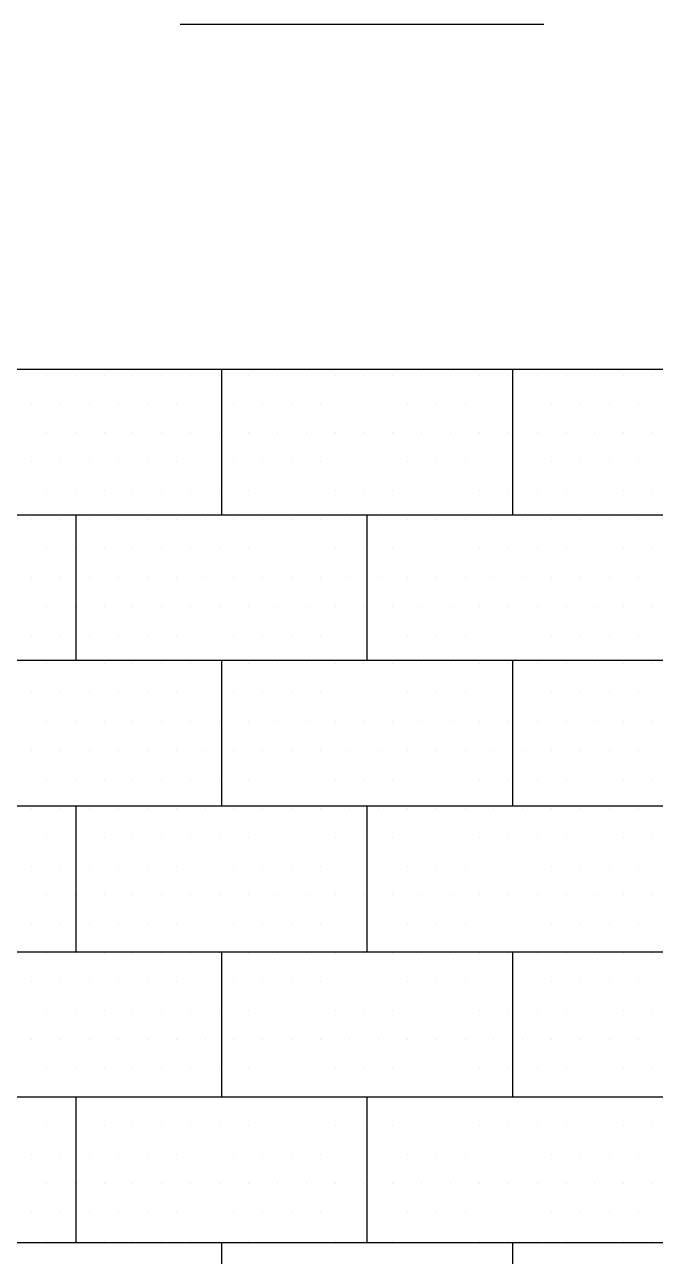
# Model space of a CAD drawing. Header units: metres. Extents: x 60.2 to 106, y 8.7 to 62.9.
# Drawn here: x 78.861 to 79.727, y 60.887 to 62.58 of the extents above; entities that cross this region are included whole.
import ezdxf

# ---------------------------------------------------------------- set-up
doc = ezdxf.new("R2010")
doc.units = ezdxf.units.M
doc.header["$LTSCALE"] = 5
doc.header["$MEASUREMENT"] = 0
doc.linetypes.add('DASHDOT', pattern=[1, 0.5, -0.25, 0, -0.25])
for name, color, linetype, lineweight in [('A-ELEV-MBE1', 7, 'Continuous', 25), ('A-ELEV-PATT', 8, 'Continuous', 18), ('A-WALL-FULL-EXTR', 7, 'Continuous', 35)]:
    doc.layers.add(name, color=color, linetype=linetype, lineweight=lineweight)

msp = doc.modelspace()

# ---------------------------------------------------------------- linework, layer by layer
at = {"layer": 'A-ELEV-MBE1', "linetype": 'DASHDOT', "ltscale": 0.2}
msp.add_line((82.8743, 62.5803), (72.9311, 62.5803), dxfattribs=at)
at = {"layer": 'A-ELEV-MBE1'}
for p, q in [((72.9311, 62.1066), (80.5969, 62.1066)), ((79.1311, 62.1066), (79.1311, 61.9066)), ((79.5311, 62.1066), (79.5311, 61.9066)), ((77.7311, 61.9066), (80.5981, 61.9066)), ((78.9311, 61.9066), (78.9311, 61.7066)), ((79.3311, 61.9066), (79.3311, 61.7066)), ((77.7311, 61.7066), (80.5981, 61.7066)), ((79.1311, 61.7066), (79.1311, 61.5066)), ((79.5311, 61.7066), (79.5311, 61.5066)), ((77.7311, 61.5066), (80.5981, 61.5066)), ((78.9311, 61.5066), (78.9311, 61.3066)), ((79.3311, 61.5066), (79.3311, 61.3066)), ((79.1311, 61.3066), (79.1311, 61.1066)), ((79.5311, 61.3066), (79.5311, 61.1066)), ((77.7311, 61.1066), (80.5981, 61.1066)), ((78.9311, 61.1066), (78.9311, 60.9066)), ((79.3311, 61.1066), (79.3311, 60.9066)), ((77.7311, 60.9066), (80.5969, 60.9066)), ((79.1311, 60.9066), (79.1311, 60.7066)), ((79.5311, 60.9066), (79.5311, 60.7066))]:
    msp.add_line(p, q, dxfattribs=at)
at = {"layer": 'A-ELEV-PATT', "linetype": 'Continuous'}
for p, q in [((78.8903, 62.0985), (78.8903, 62.0985)), ((78.93, 62.0985), (78.93, 62.0985)), ((78.9697, 62.0985), (78.9697, 62.0985)), ((79.0094, 62.0985), (79.0094, 62.0985)), ((79.0491, 62.0985), (79.0491, 62.0985)), ((79.0888, 62.0985), (79.0888, 62.0985)), ((79.1284, 62.0985), (79.1284, 62.0985)), ((79.1681, 62.0985), (79.1681, 62.0985)), ((79.2078, 62.0985), (79.2078, 62.0985)), ((79.2475, 62.0985), (79.2475, 62.0985)), ((79.2872, 62.0985), (79.2872, 62.0985)), ((79.3269, 62.0985), (79.3269, 62.0985)), ((79.3666, 62.0985), (79.3666, 62.0985)), ((79.4063, 62.0985), (79.4063, 62.0985)), ((79.4459, 62.0985), (79.4459, 62.0985)), ((79.4856, 62.0985), (79.4856, 62.0985)), ((79.5253, 62.0985), (79.5253, 62.0985)), ((79.565, 62.0985), (79.565, 62.0985)), ((79.6047, 62.0985), (79.6047, 62.0985)), ((79.6444, 62.0985), (79.6444, 62.0985)), ((79.6841, 62.0985), (79.6841, 62.0985)), ((79.7238, 62.0985), (79.7238, 62.0985)), ((78.8705, 62.0588), (78.8705, 62.0588)), ((78.9102, 62.0588), (78.9102, 62.0588)), ((78.9499, 62.0588), (78.9499, 62.0588)), ((78.9895, 62.0588), (78.9895, 62.0588)), ((79.0292, 62.0588), (79.0292, 62.0588)), ((79.0689, 62.0588), (79.0689, 62.0588)), ((79.1086, 62.0588), (79.1086, 62.0588)), ((79.1483, 62.0588), (79.1483, 62.0588)), ((79.188, 62.0588), (79.188, 62.0588)), ((79.2277, 62.0588), (79.2277, 62.0588)), ((79.2674, 62.0588), (79.2674, 62.0588)), ((79.307, 62.0588), (79.307, 62.0588)), ((79.3467, 62.0588), (79.3467, 62.0588)), ((79.3864, 62.0588), (79.3864, 62.0588)), ((79.4261, 62.0588), (79.4261, 62.0588)), ((79.4658, 62.0588), (79.4658, 62.0588)), ((79.5055, 62.0588), (79.5055, 62.0588)), ((79.5452, 62.0588), (79.5452, 62.0588)), ((79.5849, 62.0588), (79.5849, 62.0588)), ((79.6245, 62.0588), (79.6245, 62.0588)), ((79.6642, 62.0588), (79.6642, 62.0588)), ((79.7039, 62.0588), (79.7039, 62.0588)), ((78.8903, 62.0191), (78.8903, 62.0191)), ((78.93, 62.0191), (78.93, 62.0191)), ((78.9697, 62.0191), (78.9697, 62.0191)), ((79.0094, 62.0191), (79.0094, 62.0191)), ((79.0491, 62.0191), (79.0491, 62.0191)), ((79.0888, 62.0191), (79.0888, 62.0191)), ((79.1284, 62.0191), (79.1284, 62.0191)), ((79.1681, 62.0191), (79.1681, 62.0191)), ((79.2078, 62.0191), (79.2078, 62.0191)), ((79.2475, 62.0191), (79.2475, 62.0191)), ((79.2872, 62.0191), (79.2872, 62.0191)), ((79.3269, 62.0191), (79.3269, 62.0191)), ((79.3666, 62.0191), (79.3666, 62.0191)), ((79.4063, 62.0191), (79.4063, 62.0191)), ((79.4459, 62.0191), (79.4459, 62.0191)), ((79.4856, 62.0191), (79.4856, 62.0191)), ((79.5253, 62.0191), (79.5253, 62.0191)), ((79.565, 62.0191), (79.565, 62.0191)), ((79.6047, 62.0191), (79.6047, 62.0191)), ((79.6444, 62.0191), (79.6444, 62.0191)), ((79.6841, 62.0191), (79.6841, 62.0191)), ((79.7238, 62.0191), (79.7238, 62.0191)), ((78.8705, 61.9794), (78.8705, 61.9794)), ((78.9102, 61.9794), (78.9102, 61.9794)), ((78.9499, 61.9794), (78.9499, 61.9794)), ((78.9895, 61.9794), (78.9895, 61.9794)), ((79.0292, 61.9794), (79.0292, 61.9794)), ((79.0689, 61.9794), (79.0689, 61.9794)), ((79.1086, 61.9794), (79.1086, 61.9794)), ((79.1483, 61.9794), (79.1483, 61.9794)), ((79.188, 61.9794), (79.188, 61.9794)), ((79.2277, 61.9794), (79.2277, 61.9794)), ((79.2674, 61.9794), (79.2674, 61.9794)), ((79.307, 61.9794), (79.307, 61.9794)), ((79.3467, 61.9794), (79.3467, 61.9794)), ((79.3864, 61.9794), (79.3864, 61.9794)), ((79.4261, 61.9794), (79.4261, 61.9794)), ((79.4658, 61.9794), (79.4658, 61.9794)), ((79.5055, 61.9794), (79.5055, 61.9794)), ((79.5452, 61.9794), (79.5452, 61.9794)), ((79.5849, 61.9794), (79.5849, 61.9794)), ((79.6245, 61.9794), (79.6245, 61.9794)), ((79.6642, 61.9794), (79.6642, 61.9794)), ((79.7039, 61.9794), (79.7039, 61.9794)), ((78.8903, 61.9397), (78.8903, 61.9397)), ((78.93, 61.9397), (78.93, 61.9397)), ((78.9697, 61.9397), (78.9697, 61.9397)), ((79.0094, 61.9397), (79.0094, 61.9397)), ((79.0491, 61.9397), (79.0491, 61.9397)), ((79.0888, 61.9397), (79.0888, 61.9397)), ((79.1284, 61.9397), (79.1284, 61.9397)), ((79.1681, 61.9397), (79.1681, 61.9397)), ((79.2078, 61.9397), (79.2078, 61.9397)), ((79.2475, 61.9397), (79.2475, 61.9397)), ((79.2872, 61.9397), (79.2872, 61.9397)), ((79.3269, 61.9397), (79.3269, 61.9397)), ((79.3666, 61.9397), (79.3666, 61.9397)), ((79.4063, 61.9397), (79.4063, 61.9397)), ((79.4459, 61.9397), (79.4459, 61.9397)), ((79.4856, 61.9397), (79.4856, 61.9397)), ((79.5253, 61.9397), (79.5253, 61.9397)), ((79.565, 61.9397), (79.565, 61.9397)), ((79.6047, 61.9397), (79.6047, 61.9397)), ((79.6444, 61.9397), (79.6444, 61.9397)), ((79.6841, 61.9397), (79.6841, 61.9397)), ((79.7238, 61.9397), (79.7238, 61.9397)), ((78.8705, 61.9), (78.8705, 61.9)), ((78.9102, 61.9), (78.9102, 61.9)), ((78.9499, 61.9), (78.9499, 61.9)), ((78.9895, 61.9), (78.9895, 61.9)), ((79.0292, 61.9), (79.0292, 61.9)), ((79.0689, 61.9), (79.0689, 61.9)), ((79.1086, 61.9), (79.1086, 61.9)), ((79.1483, 61.9), (79.1483, 61.9)), ((79.188, 61.9), (79.188, 61.9)), ((79.2277, 61.9), (79.2277, 61.9)), ((79.2674, 61.9), (79.2674, 61.9)), ((79.307, 61.9), (79.307, 61.9)), ((79.3467, 61.9), (79.3467, 61.9)), ((79.3864, 61.9), (79.3864, 61.9)), ((79.4261, 61.9), (79.4261, 61.9)), ((79.4658, 61.9), (79.4658, 61.9)), ((79.5055, 61.9), (79.5055, 61.9)), ((79.5452, 61.9), (79.5452, 61.9)), ((79.5849, 61.9), (79.5849, 61.9)), ((79.6245, 61.9), (79.6245, 61.9)), ((79.6642, 61.9), (79.6642, 61.9)), ((79.7039, 61.9), (79.7039, 61.9)), ((78.8903, 61.8604), (78.8903, 61.8604)), ((78.93, 61.8604), (78.93, 61.8604)), ((78.9697, 61.8604), (78.9697, 61.8604)), ((79.0094, 61.8604), (79.0094, 61.8604)), ((79.0491, 61.8604), (79.0491, 61.8604)), ((79.0888, 61.8604), (79.0888, 61.8604)), ((79.1284, 61.8604), (79.1284, 61.8604)), ((79.1681, 61.8604), (79.1681, 61.8604)), ((79.2078, 61.8604), (79.2078, 61.8604)), ((79.2475, 61.8604), (79.2475, 61.8604)), ((79.2872, 61.8604), (79.2872, 61.8604)), ((79.3269, 61.8604), (79.3269, 61.8604)), ((79.3666, 61.8604), (79.3666, 61.8604)), ((79.4063, 61.8604), (79.4063, 61.8604)), ((79.4459, 61.8604), (79.4459, 61.8604)), ((79.4856, 61.8604), (79.4856, 61.8604)), ((79.5253, 61.8604), (79.5253, 61.8604)), ((79.565, 61.8604), (79.565, 61.8604)), ((79.6047, 61.8604), (79.6047, 61.8604)), ((79.6444, 61.8604), (79.6444, 61.8604)), ((79.6841, 61.8604), (79.6841, 61.8604)), ((79.7238, 61.8604), (79.7238, 61.8604)), ((78.8705, 61.8207), (78.8705, 61.8207)), ((78.9102, 61.8207), (78.9102, 61.8207)), ((78.9499, 61.8207), (78.9499, 61.8207)), ((78.9895, 61.8207), (78.9895, 61.8207)), ((79.0292, 61.8207), (79.0292, 61.8207)), ((79.0689, 61.8207), (79.0689, 61.8207)), ((79.1086, 61.8207), (79.1086, 61.8207)), ((79.1483, 61.8207), (79.1483, 61.8207)), ((79.188, 61.8207), (79.188, 61.8207)), ((79.2277, 61.8207), (79.2277, 61.8207)), ((79.2674, 61.8207), (79.2674, 61.8207)), ((79.307, 61.8207), (79.307, 61.8207)), ((79.3467, 61.8207), (79.3467, 61.8207)), ((79.3864, 61.8207), (79.3864, 61.8207)), ((79.4261, 61.8207), (79.4261, 61.8207)), ((79.4658, 61.8207), (79.4658, 61.8207)), ((79.5055, 61.8207), (79.5055, 61.8207)), ((79.5452, 61.8207), (79.5452, 61.8207)), ((79.5849, 61.8207), (79.5849, 61.8207)), ((79.6245, 61.8207), (79.6245, 61.8207)), ((79.6642, 61.8207), (79.6642, 61.8207)), ((79.7039, 61.8207), (79.7039, 61.8207)), ((78.8903, 61.781), (78.8903, 61.781)), ((78.93, 61.781), (78.93, 61.781)), ((78.9697, 61.781), (78.9697, 61.781)), ((79.0094, 61.781), (79.0094, 61.781)), ((79.0491, 61.781), (79.0491, 61.781)), ((79.0888, 61.781), (79.0888, 61.781)), ((79.1284, 61.781), (79.1284, 61.781)), ((79.1681, 61.781), (79.1681, 61.781)), ((79.2078, 61.781), (79.2078, 61.781)), ((79.2475, 61.781), (79.2475, 61.781)), ((79.2872, 61.781), (79.2872, 61.781)), ((79.3269, 61.781), (79.3269, 61.781)), ((79.3666, 61.781), (79.3666, 61.781)), ((79.4063, 61.781), (79.4063, 61.781)), ((79.4459, 61.781), (79.4459, 61.781)), ((79.4856, 61.781), (79.4856, 61.781)), ((79.5253, 61.781), (79.5253, 61.781)), ((79.565, 61.781), (79.565, 61.781)), ((79.6047, 61.781), (79.6047, 61.781)), ((79.6444, 61.781), (79.6444, 61.781)), ((79.6841, 61.781), (79.6841, 61.781)), ((79.7238, 61.781), (79.7238, 61.781)), ((78.8705, 61.7413), (78.8705, 61.7413)), ((78.9102, 61.7413), (78.9102, 61.7413)), ((78.9499, 61.7413), (78.9499, 61.7413)), ((78.9895, 61.7413), (78.9895, 61.7413)), ((79.0292, 61.7413), (79.0292, 61.7413)), ((79.0689, 61.7413), (79.0689, 61.7413)), ((79.1086, 61.7413), (79.1086, 61.7413)), ((79.1483, 61.7413), (79.1483, 61.7413)), ((79.188, 61.7413), (79.188, 61.7413)), ((79.2277, 61.7413), (79.2277, 61.7413)), ((79.2674, 61.7413), (79.2674, 61.7413)), ((79.307, 61.7413), (79.307, 61.7413)), ((79.3467, 61.7413), (79.3467, 61.7413)), ((79.3864, 61.7413), (79.3864, 61.7413)), ((79.4261, 61.7413), (79.4261, 61.7413)), ((79.4658, 61.7413), (79.4658, 61.7413)), ((79.5055, 61.7413), (79.5055, 61.7413)), ((79.5452, 61.7413), (79.5452, 61.7413)), ((79.5849, 61.7413), (79.5849, 61.7413)), ((79.6245, 61.7413), (79.6245, 61.7413)), ((79.6642, 61.7413), (79.6642, 61.7413)), ((79.7039, 61.7413), (79.7039, 61.7413)), ((78.8903, 61.7016), (78.8903, 61.7016)), ((78.93, 61.7016), (78.93, 61.7016)), ((78.9697, 61.7016), (78.9697, 61.7016)), ((79.0094, 61.7016), (79.0094, 61.7016)), ((79.0491, 61.7016), (79.0491, 61.7016)), ((79.0888, 61.7016), (79.0888, 61.7016)), ((79.1284, 61.7016), (79.1284, 61.7016)), ((79.1681, 61.7016), (79.1681, 61.7016)), ((79.2078, 61.7016), (79.2078, 61.7016)), ((79.2475, 61.7016), (79.2475, 61.7016)), ((79.2872, 61.7016), (79.2872, 61.7016)), ((79.3269, 61.7016), (79.3269, 61.7016)), ((79.3666, 61.7016), (79.3666, 61.7016)), ((79.4063, 61.7016), (79.4063, 61.7016)), ((79.4459, 61.7016), (79.4459, 61.7016)), ((79.4856, 61.7016), (79.4856, 61.7016)), ((79.5253, 61.7016), (79.5253, 61.7016)), ((79.565, 61.7016), (79.565, 61.7016)), ((79.6047, 61.7016), (79.6047, 61.7016)), ((79.6444, 61.7016), (79.6444, 61.7016)), ((79.6841, 61.7016), (79.6841, 61.7016)), ((79.7238, 61.7016), (79.7238, 61.7016)), ((78.8705, 61.6619), (78.8705, 61.6619)), ((78.9102, 61.6619), (78.9102, 61.6619)), ((78.9499, 61.6619), (78.9499, 61.6619)), ((78.9895, 61.6619), (78.9895, 61.6619)), ((79.0292, 61.6619), (79.0292, 61.6619)), ((79.0689, 61.6619), (79.0689, 61.6619)), ((79.1086, 61.6619), (79.1086, 61.6619)), ((79.1483, 61.6619), (79.1483, 61.6619)), ((79.188, 61.6619), (79.188, 61.6619)), ((79.2277, 61.6619), (79.2277, 61.6619)), ((79.2674, 61.6619), (79.2674, 61.6619)), ((79.307, 61.6619), (79.307, 61.6619)), ((79.3467, 61.6619), (79.3467, 61.6619)), ((79.3864, 61.6619), (79.3864, 61.6619)), ((79.4261, 61.6619), (79.4261, 61.6619)), ((79.4658, 61.6619), (79.4658, 61.6619)), ((79.5055, 61.6619), (79.5055, 61.6619)), ((79.5452, 61.6619), (79.5452, 61.6619)), ((79.5849, 61.6619), (79.5849, 61.6619)), ((79.6245, 61.6619), (79.6245, 61.6619)), ((79.6642, 61.6619), (79.6642, 61.6619)), ((79.7039, 61.6619), (79.7039, 61.6619)), ((78.8903, 61.6222), (78.8903, 61.6222)), ((78.93, 61.6222), (78.93, 61.6222)), ((78.9697, 61.6222), (78.9697, 61.6222)), ((79.0094, 61.6222), (79.0094, 61.6222)), ((79.0491, 61.6222), (79.0491, 61.6222)), ((79.0888, 61.6222), (79.0888, 61.6222)), ((79.1284, 61.6222), (79.1284, 61.6222)), ((79.1681, 61.6222), (79.1681, 61.6222)), ((79.2078, 61.6222), (79.2078, 61.6222)), ((79.2475, 61.6222), (79.2475, 61.6222)), ((79.2872, 61.6222), (79.2872, 61.6222)), ((79.3269, 61.6222), (79.3269, 61.6222)), ((79.3666, 61.6222), (79.3666, 61.6222)), ((79.4063, 61.6222), (79.4063, 61.6222)), ((79.4459, 61.6222), (79.4459, 61.6222)), ((79.4856, 61.6222), (79.4856, 61.6222)), ((79.5253, 61.6222), (79.5253, 61.6222)), ((79.565, 61.6222), (79.565, 61.6222)), ((79.6047, 61.6222), (79.6047, 61.6222)), ((79.6444, 61.6222), (79.6444, 61.6222)), ((79.6841, 61.6222), (79.6841, 61.6222)), ((79.7238, 61.6222), (79.7238, 61.6222)), ((78.8705, 61.5825), (78.8705, 61.5825)), ((78.9102, 61.5825), (78.9102, 61.5825)), ((78.9499, 61.5825), (78.9499, 61.5825)), ((78.9895, 61.5825), (78.9895, 61.5825)), ((79.0292, 61.5825), (79.0292, 61.5825)), ((79.0689, 61.5825), (79.0689, 61.5825)), ((79.1086, 61.5825), (79.1086, 61.5825)), ((79.1483, 61.5825), (79.1483, 61.5825)), ((79.188, 61.5825), (79.188, 61.5825)), ((79.2277, 61.5825), (79.2277, 61.5825)), ((79.2674, 61.5825), (79.2674, 61.5825)), ((79.307, 61.5825), (79.307, 61.5825)), ((79.3467, 61.5825), (79.3467, 61.5825)), ((79.3864, 61.5825), (79.3864, 61.5825)), ((79.4261, 61.5825), (79.4261, 61.5825)), ((79.4658, 61.5825), (79.4658, 61.5825)), ((79.5055, 61.5825), (79.5055, 61.5825)), ((79.5452, 61.5825), (79.5452, 61.5825)), ((79.5849, 61.5825), (79.5849, 61.5825)), ((79.6245, 61.5825), (79.6245, 61.5825)), ((79.6642, 61.5825), (79.6642, 61.5825)), ((79.7039, 61.5825), (79.7039, 61.5825)), ((78.8903, 61.5429), (78.8903, 61.5429)), ((78.93, 61.5429), (78.93, 61.5429)), ((78.9697, 61.5429), (78.9697, 61.5429)), ((79.0094, 61.5429), (79.0094, 61.5429)), ((79.0491, 61.5429), (79.0491, 61.5429)), ((79.0888, 61.5429), (79.0888, 61.5429)), ((79.1284, 61.5429), (79.1284, 61.5429)), ((79.1681, 61.5429), (79.1681, 61.5429)), ((79.2078, 61.5429), (79.2078, 61.5429)), ((79.2475, 61.5429), (79.2475, 61.5429)), ((79.2872, 61.5429), (79.2872, 61.5429)), ((79.3269, 61.5429), (79.3269, 61.5429)), ((79.3666, 61.5429), (79.3666, 61.5429)), ((79.4063, 61.5429), (79.4063, 61.5429)), ((79.4459, 61.5429), (79.4459, 61.5429)), ((79.4856, 61.5429), (79.4856, 61.5429)), ((79.5253, 61.5429), (79.5253, 61.5429)), ((79.565, 61.5429), (79.565, 61.5429)), ((79.6047, 61.5429), (79.6047, 61.5429)), ((79.6444, 61.5429), (79.6444, 61.5429)), ((79.6841, 61.5429), (79.6841, 61.5429)), ((79.7238, 61.5429), (79.7238, 61.5429)), ((78.8705, 61.5032), (78.8705, 61.5032)), ((78.9102, 61.5032), (78.9102, 61.5032)), ((78.9499, 61.5032), (78.9499, 61.5032)), ((78.9895, 61.5032), (78.9895, 61.5032)), ((79.0292, 61.5032), (79.0292, 61.5032)), ((79.0689, 61.5032), (79.0689, 61.5032)), ((79.1086, 61.5032), (79.1086, 61.5032)), ((79.1483, 61.5032), (79.1483, 61.5032)), ((79.188, 61.5032), (79.188, 61.5032)), ((79.2277, 61.5032), (79.2277, 61.5032)), ((79.2674, 61.5032), (79.2674, 61.5032)), ((79.307, 61.5032), (79.307, 61.5032)), ((79.3467, 61.5032), (79.3467, 61.5032)), ((79.3864, 61.5032), (79.3864, 61.5032)), ((79.4261, 61.5032), (79.4261, 61.5032)), ((79.4658, 61.5032), (79.4658, 61.5032)), ((79.5055, 61.5032), (79.5055, 61.5032)), ((79.5452, 61.5032), (79.5452, 61.5032)), ((79.5849, 61.5032), (79.5849, 61.5032)), ((79.6245, 61.5032), (79.6245, 61.5032)), ((79.6642, 61.5032), (79.6642, 61.5032)), ((79.7039, 61.5032), (79.7039, 61.5032)), ((78.8903, 61.4635), (78.8903, 61.4635)), ((78.93, 61.4635), (78.93, 61.4635)), ((78.9697, 61.4635), (78.9697, 61.4635)), ((79.0094, 61.4635), (79.0094, 61.4635)), ((79.0491, 61.4635), (79.0491, 61.4635)), ((79.0888, 61.4635), (79.0888, 61.4635)), ((79.1284, 61.4635), (79.1284, 61.4635)), ((79.1681, 61.4635), (79.1681, 61.4635)), ((79.2078, 61.4635), (79.2078, 61.4635)), ((79.2475, 61.4635), (79.2475, 61.4635)), ((79.2872, 61.4635), (79.2872, 61.4635)), ((79.3269, 61.4635), (79.3269, 61.4635)), ((79.3666, 61.4635), (79.3666, 61.4635)), ((79.4063, 61.4635), (79.4063, 61.4635)), ((79.4459, 61.4635), (79.4459, 61.4635)), ((79.4856, 61.4635), (79.4856, 61.4635)), ((79.5253, 61.4635), (79.5253, 61.4635)), ((79.565, 61.4635), (79.565, 61.4635)), ((79.6047, 61.4635), (79.6047, 61.4635)), ((79.6444, 61.4635), (79.6444, 61.4635)), ((79.6841, 61.4635), (79.6841, 61.4635)), ((79.7238, 61.4635), (79.7238, 61.4635)), ((78.8705, 61.4238), (78.8705, 61.4238)), ((78.9102, 61.4238), (78.9102, 61.4238)), ((78.9499, 61.4238), (78.9499, 61.4238)), ((78.9895, 61.4238), (78.9895, 61.4238)), ((79.0292, 61.4238), (79.0292, 61.4238)), ((79.0689, 61.4238), (79.0689, 61.4238)), ((79.1086, 61.4238), (79.1086, 61.4238)), ((79.1483, 61.4238), (79.1483, 61.4238)), ((79.188, 61.4238), (79.188, 61.4238)), ((79.2277, 61.4238), (79.2277, 61.4238)), ((79.2674, 61.4238), (79.2674, 61.4238)), ((79.307, 61.4238), (79.307, 61.4238)), ((79.3467, 61.4238), (79.3467, 61.4238)), ((79.3864, 61.4238), (79.3864, 61.4238)), ((79.4261, 61.4238), (79.4261, 61.4238)), ((79.4658, 61.4238), (79.4658, 61.4238)), ((79.5055, 61.4238), (79.5055, 61.4238)), ((79.5452, 61.4238), (79.5452, 61.4238)), ((79.5849, 61.4238), (79.5849, 61.4238)), ((79.6245, 61.4238), (79.6245, 61.4238)), ((79.6642, 61.4238), (79.6642, 61.4238)), ((79.7039, 61.4238), (79.7039, 61.4238)), ((78.8903, 61.3841), (78.8903, 61.3841)), ((78.93, 61.3841), (78.93, 61.3841)), ((78.9697, 61.3841), (78.9697, 61.3841)), ((79.0094, 61.3841), (79.0094, 61.3841)), ((79.0491, 61.3841), (79.0491, 61.3841)), ((79.0888, 61.3841), (79.0888, 61.3841)), ((79.1284, 61.3841), (79.1284, 61.3841)), ((79.1681, 61.3841), (79.1681, 61.3841)), ((79.2078, 61.3841), (79.2078, 61.3841)), ((79.2475, 61.3841), (79.2475, 61.3841)), ((79.2872, 61.3841), (79.2872, 61.3841)), ((79.3269, 61.3841), (79.3269, 61.3841)), ((79.3666, 61.3841), (79.3666, 61.3841)), ((79.4063, 61.3841), (79.4063, 61.3841)), ((79.4459, 61.3841), (79.4459, 61.3841)), ((79.4856, 61.3841), (79.4856, 61.3841)), ((79.5253, 61.3841), (79.5253, 61.3841)), ((79.565, 61.3841), (79.565, 61.3841)), ((79.6047, 61.3841), (79.6047, 61.3841)), ((79.6444, 61.3841), (79.6444, 61.3841)), ((79.6841, 61.3841), (79.6841, 61.3841)), ((79.7238, 61.3841), (79.7238, 61.3841)), ((78.8705, 61.3444), (78.8705, 61.3444)), ((78.9102, 61.3444), (78.9102, 61.3444)), ((78.9499, 61.3444), (78.9499, 61.3444)), ((78.9895, 61.3444), (78.9895, 61.3444)), ((79.0292, 61.3444), (79.0292, 61.3444)), ((79.0689, 61.3444), (79.0689, 61.3444)), ((79.1086, 61.3444), (79.1086, 61.3444)), ((79.1483, 61.3444), (79.1483, 61.3444)), ((79.188, 61.3444), (79.188, 61.3444)), ((79.2277, 61.3444), (79.2277, 61.3444)), ((79.2674, 61.3444), (79.2674, 61.3444)), ((79.307, 61.3444), (79.307, 61.3444)), ((79.3467, 61.3444), (79.3467, 61.3444)), ((79.3864, 61.3444), (79.3864, 61.3444)), ((79.4261, 61.3444), (79.4261, 61.3444)), ((79.4658, 61.3444), (79.4658, 61.3444)), ((79.5055, 61.3444), (79.5055, 61.3444)), ((79.5452, 61.3444), (79.5452, 61.3444)), ((79.5849, 61.3444), (79.5849, 61.3444)), ((79.6245, 61.3444), (79.6245, 61.3444)), ((79.6642, 61.3444), (79.6642, 61.3444)), ((79.7039, 61.3444), (79.7039, 61.3444)), ((78.8903, 61.3047), (78.8903, 61.3047)), ((78.93, 61.3047), (78.93, 61.3047)), ((78.9697, 61.3047), (78.9697, 61.3047)), ((79.0094, 61.3047), (79.0094, 61.3047)), ((79.0491, 61.3047), (79.0491, 61.3047)), ((79.0888, 61.3047), (79.0888, 61.3047)), ((79.1284, 61.3047), (79.1284, 61.3047)), ((79.1681, 61.3047), (79.1681, 61.3047)), ((79.2078, 61.3047), (79.2078, 61.3047)), ((79.2475, 61.3047), (79.2475, 61.3047)), ((79.2872, 61.3047), (79.2872, 61.3047)), ((79.3269, 61.3047), (79.3269, 61.3047)), ((79.3666, 61.3047), (79.3666, 61.3047)), ((79.4063, 61.3047), (79.4063, 61.3047)), ((79.4459, 61.3047), (79.4459, 61.3047)), ((79.4856, 61.3047), (79.4856, 61.3047)), ((79.5253, 61.3047), (79.5253, 61.3047)), ((79.565, 61.3047), (79.565, 61.3047)), ((79.6047, 61.3047), (79.6047, 61.3047)), ((79.6444, 61.3047), (79.6444, 61.3047)), ((79.6841, 61.3047), (79.6841, 61.3047)), ((79.7238, 61.3047), (79.7238, 61.3047)), ((78.8705, 61.265), (78.8705, 61.265)), ((78.9102, 61.265), (78.9102, 61.265)), ((78.9499, 61.265), (78.9499, 61.265)), ((78.9895, 61.265), (78.9895, 61.265)), ((79.0292, 61.265), (79.0292, 61.265)), ((79.0689, 61.265), (79.0689, 61.265)), ((79.1086, 61.265), (79.1086, 61.265)), ((79.1483, 61.265), (79.1483, 61.265)), ((79.188, 61.265), (79.188, 61.265)), ((79.2277, 61.265), (79.2277, 61.265)), ((79.2674, 61.265), (79.2674, 61.265)), ((79.307, 61.265), (79.307, 61.265)), ((79.3467, 61.265), (79.3467, 61.265)), ((79.3864, 61.265), (79.3864, 61.265)), ((79.4261, 61.265), (79.4261, 61.265)), ((79.4658, 61.265), (79.4658, 61.265)), ((79.5055, 61.265), (79.5055, 61.265)), ((79.5452, 61.265), (79.5452, 61.265)), ((79.5849, 61.265), (79.5849, 61.265)), ((79.6245, 61.265), (79.6245, 61.265)), ((79.6642, 61.265), (79.6642, 61.265)), ((79.7039, 61.265), (79.7039, 61.265)), ((78.8903, 61.2254), (78.8903, 61.2254)), ((78.93, 61.2254), (78.93, 61.2254)), ((78.9697, 61.2254), (78.9697, 61.2254)), ((79.0094, 61.2254), (79.0094, 61.2254)), ((79.0491, 61.2254), (79.0491, 61.2254)), ((79.0888, 61.2254), (79.0888, 61.2254)), ((79.1284, 61.2254), (79.1284, 61.2254)), ((79.1681, 61.2254), (79.1681, 61.2254)), ((79.2078, 61.2254), (79.2078, 61.2254)), ((79.2475, 61.2254), (79.2475, 61.2254)), ((79.2872, 61.2254), (79.2872, 61.2254)), ((79.3269, 61.2254), (79.3269, 61.2254)), ((79.3666, 61.2254), (79.3666, 61.2254)), ((79.4063, 61.2254), (79.4063, 61.2254)), ((79.4459, 61.2254), (79.4459, 61.2254)), ((79.4856, 61.2254), (79.4856, 61.2254)), ((79.5253, 61.2254), (79.5253, 61.2254)), ((79.565, 61.2254), (79.565, 61.2254)), ((79.6047, 61.2254), (79.6047, 61.2254)), ((79.6444, 61.2254), (79.6444, 61.2254)), ((79.6841, 61.2254), (79.6841, 61.2254)), ((79.7238, 61.2254), (79.7238, 61.2254)), ((78.8705, 61.1857), (78.8705, 61.1857)), ((78.9102, 61.1857), (78.9102, 61.1857)), ((78.9499, 61.1857), (78.9499, 61.1857)), ((78.9895, 61.1857), (78.9895, 61.1857)), ((79.0292, 61.1857), (79.0292, 61.1857)), ((79.0689, 61.1857), (79.0689, 61.1857)), ((79.1086, 61.1857), (79.1086, 61.1857)), ((79.1483, 61.1857), (79.1483, 61.1857)), ((79.188, 61.1857), (79.188, 61.1857)), ((79.2277, 61.1857), (79.2277, 61.1857)), ((79.2674, 61.1857), (79.2674, 61.1857)), ((79.307, 61.1857), (79.307, 61.1857)), ((79.3467, 61.1857), (79.3467, 61.1857)), ((79.3864, 61.1857), (79.3864, 61.1857)), ((79.4261, 61.1857), (79.4261, 61.1857)), ((79.4658, 61.1857), (79.4658, 61.1857)), ((79.5055, 61.1857), (79.5055, 61.1857)), ((79.5452, 61.1857), (79.5452, 61.1857)), ((79.5849, 61.1857), (79.5849, 61.1857)), ((79.6245, 61.1857), (79.6245, 61.1857)), ((79.6642, 61.1857), (79.6642, 61.1857)), ((79.7039, 61.1857), (79.7039, 61.1857)), ((78.8903, 61.146), (78.8903, 61.146)), ((78.93, 61.146), (78.93, 61.146)), ((78.9697, 61.146), (78.9697, 61.146)), ((79.0094, 61.146), (79.0094, 61.146)), ((79.0491, 61.146), (79.0491, 61.146)), ((79.0888, 61.146), (79.0888, 61.146)), ((79.1284, 61.146), (79.1284, 61.146)), ((79.1681, 61.146), (79.1681, 61.146)), ((79.2078, 61.146), (79.2078, 61.146)), ((79.2475, 61.146), (79.2475, 61.146)), ((79.2872, 61.146), (79.2872, 61.146)), ((79.3269, 61.146), (79.3269, 61.146)), ((79.3666, 61.146), (79.3666, 61.146)), ((79.4063, 61.146), (79.4063, 61.146)), ((79.4459, 61.146), (79.4459, 61.146)), ((79.4856, 61.146), (79.4856, 61.146)), ((79.5253, 61.146), (79.5253, 61.146)), ((79.565, 61.146), (79.565, 61.146)), ((79.6047, 61.146), (79.6047, 61.146)), ((79.6444, 61.146), (79.6444, 61.146)), ((79.6841, 61.146), (79.6841, 61.146)), ((79.7238, 61.146), (79.7238, 61.146)), ((78.8705, 61.1063), (78.8705, 61.1063)), ((78.9102, 61.1063), (78.9102, 61.1063)), ((78.9499, 61.1063), (78.9499, 61.1063)), ((78.9895, 61.1063), (78.9895, 61.1063)), ((79.0292, 61.1063), (79.0292, 61.1063)), ((79.0689, 61.1063), (79.0689, 61.1063)), ((79.1086, 61.1063), (79.1086, 61.1063)), ((79.1483, 61.1063), (79.1483, 61.1063)), ((79.188, 61.1063), (79.188, 61.1063)), ((79.2277, 61.1063), (79.2277, 61.1063)), ((79.2674, 61.1063), (79.2674, 61.1063)), ((79.307, 61.1063), (79.307, 61.1063)), ((79.3467, 61.1063), (79.3467, 61.1063)), ((79.3864, 61.1063), (79.3864, 61.1063)), ((79.4261, 61.1063), (79.4261, 61.1063)), ((79.4658, 61.1063), (79.4658, 61.1063)), ((79.5055, 61.1063), (79.5055, 61.1063)), ((79.5452, 61.1063), (79.5452, 61.1063)), ((79.5849, 61.1063), (79.5849, 61.1063)), ((79.6245, 61.1063), (79.6245, 61.1063)), ((79.6642, 61.1063), (79.6642, 61.1063)), ((79.7039, 61.1063), (79.7039, 61.1063)), ((78.8903, 61.0666), (78.8903, 61.0666)), ((78.93, 61.0666), (78.93, 61.0666)), ((78.9697, 61.0666), (78.9697, 61.0666)), ((79.0094, 61.0666), (79.0094, 61.0666)), ((79.0491, 61.0666), (79.0491, 61.0666)), ((79.0888, 61.0666), (79.0888, 61.0666)), ((79.1284, 61.0666), (79.1284, 61.0666)), ((79.1681, 61.0666), (79.1681, 61.0666)), ((79.2078, 61.0666), (79.2078, 61.0666)), ((79.2475, 61.0666), (79.2475, 61.0666)), ((79.2872, 61.0666), (79.2872, 61.0666)), ((79.3269, 61.0666), (79.3269, 61.0666)), ((79.3666, 61.0666), (79.3666, 61.0666)), ((79.4063, 61.0666), (79.4063, 61.0666)), ((79.4459, 61.0666), (79.4459, 61.0666)), ((79.4856, 61.0666), (79.4856, 61.0666)), ((79.5253, 61.0666), (79.5253, 61.0666)), ((79.565, 61.0666), (79.565, 61.0666)), ((79.6047, 61.0666), (79.6047, 61.0666)), ((79.6444, 61.0666), (79.6444, 61.0666)), ((79.6841, 61.0666), (79.6841, 61.0666)), ((79.7238, 61.0666), (79.7238, 61.0666)), ((78.8705, 61.0269), (78.8705, 61.0269)), ((78.9102, 61.0269), (78.9102, 61.0269)), ((78.9499, 61.0269), (78.9499, 61.0269)), ((78.9895, 61.0269), (78.9895, 61.0269)), ((79.0292, 61.0269), (79.0292, 61.0269)), ((79.0689, 61.0269), (79.0689, 61.0269)), ((79.1086, 61.0269), (79.1086, 61.0269)), ((79.1483, 61.0269), (79.1483, 61.0269)), ((79.188, 61.0269), (79.188, 61.0269)), ((79.2277, 61.0269), (79.2277, 61.0269)), ((79.2674, 61.0269), (79.2674, 61.0269)), ((79.307, 61.0269), (79.307, 61.0269)), ((79.3467, 61.0269), (79.3467, 61.0269)), ((79.3864, 61.0269), (79.3864, 61.0269)), ((79.4261, 61.0269), (79.4261, 61.0269)), ((79.4658, 61.0269), (79.4658, 61.0269)), ((79.5055, 61.0269), (79.5055, 61.0269)), ((79.5452, 61.0269), (79.5452, 61.0269)), ((79.5849, 61.0269), (79.5849, 61.0269)), ((79.6245, 61.0269), (79.6245, 61.0269)), ((79.6642, 61.0269), (79.6642, 61.0269)), ((79.7039, 61.0269), (79.7039, 61.0269)), ((78.8903, 60.9872), (78.8903, 60.9872)), ((78.93, 60.9872), (78.93, 60.9872)), ((78.9697, 60.9872), (78.9697, 60.9872)), ((79.0094, 60.9872), (79.0094, 60.9872)), ((79.0491, 60.9872), (79.0491, 60.9872)), ((79.0888, 60.9872), (79.0888, 60.9872)), ((79.1284, 60.9872), (79.1284, 60.9872)), ((79.1681, 60.9872), (79.1681, 60.9872)), ((79.2078, 60.9872), (79.2078, 60.9872)), ((79.2475, 60.9872), (79.2475, 60.9872)), ((79.2872, 60.9872), (79.2872, 60.9872)), ((79.3269, 60.9872), (79.3269, 60.9872)), ((79.3666, 60.9872), (79.3666, 60.9872)), ((79.4063, 60.9872), (79.4063, 60.9872)), ((79.4459, 60.9872), (79.4459, 60.9872)), ((79.4856, 60.9872), (79.4856, 60.9872)), ((79.5253, 60.9872), (79.5253, 60.9872)), ((79.565, 60.9872), (79.565, 60.9872)), ((79.6047, 60.9872), (79.6047, 60.9872)), ((79.6444, 60.9872), (79.6444, 60.9872)), ((79.6841, 60.9872), (79.6841, 60.9872)), ((79.7238, 60.9872), (79.7238, 60.9872)), ((78.8705, 60.9475), (78.8705, 60.9475)), ((78.9102, 60.9475), (78.9102, 60.9475)), ((78.9499, 60.9475), (78.9499, 60.9475)), ((78.9895, 60.9475), (78.9895, 60.9475)), ((79.0292, 60.9475), (79.0292, 60.9475)), ((79.0689, 60.9475), (79.0689, 60.9475)), ((79.1086, 60.9475), (79.1086, 60.9475)), ((79.1483, 60.9475), (79.1483, 60.9475)), ((79.188, 60.9475), (79.188, 60.9475)), ((79.2277, 60.9475), (79.2277, 60.9475)), ((79.2674, 60.9475), (79.2674, 60.9475)), ((79.307, 60.9475), (79.307, 60.9475)), ((79.3467, 60.9475), (79.3467, 60.9475)), ((79.3864, 60.9475), (79.3864, 60.9475)), ((79.4261, 60.9475), (79.4261, 60.9475)), ((79.4658, 60.9475), (79.4658, 60.9475)), ((79.5055, 60.9475), (79.5055, 60.9475)), ((79.5452, 60.9475), (79.5452, 60.9475)), ((79.5849, 60.9475), (79.5849, 60.9475)), ((79.6245, 60.9475), (79.6245, 60.9475)), ((79.6642, 60.9475), (79.6642, 60.9475)), ((79.7039, 60.9475), (79.7039, 60.9475)), ((78.8903, 60.9079), (78.8903, 60.9079)), ((78.93, 60.9079), (78.93, 60.9079)), ((78.9697, 60.9079), (78.9697, 60.9079)), ((79.0094, 60.9079), (79.0094, 60.9079)), ((79.0491, 60.9079), (79.0491, 60.9079)), ((79.0888, 60.9079), (79.0888, 60.9079)), ((79.1284, 60.9079), (79.1284, 60.9079)), ((79.1681, 60.9079), (79.1681, 60.9079)), ((79.2078, 60.9079), (79.2078, 60.9079)), ((79.2475, 60.9079), (79.2475, 60.9079)), ((79.2872, 60.9079), (79.2872, 60.9079)), ((79.3269, 60.9079), (79.3269, 60.9079)), ((79.3666, 60.9079), (79.3666, 60.9079)), ((79.4063, 60.9079), (79.4063, 60.9079)), ((79.4459, 60.9079), (79.4459, 60.9079)), ((79.4856, 60.9079), (79.4856, 60.9079)), ((79.5253, 60.9079), (79.5253, 60.9079)), ((79.565, 60.9079), (79.565, 60.9079)), ((79.6047, 60.9079), (79.6047, 60.9079)), ((79.6444, 60.9079), (79.6444, 60.9079)), ((79.6841, 60.9079), (79.6841, 60.9079)), ((79.7238, 60.9079), (79.7238, 60.9079))]:
    msp.add_line(p, q, dxfattribs=at)
at = {"layer": 'A-WALL-FULL-EXTR'}
msp.add_line((80.5969, 61.3047), (77.7311, 61.3066), dxfattribs=at)

doc.saveas('drawing.dxf')
